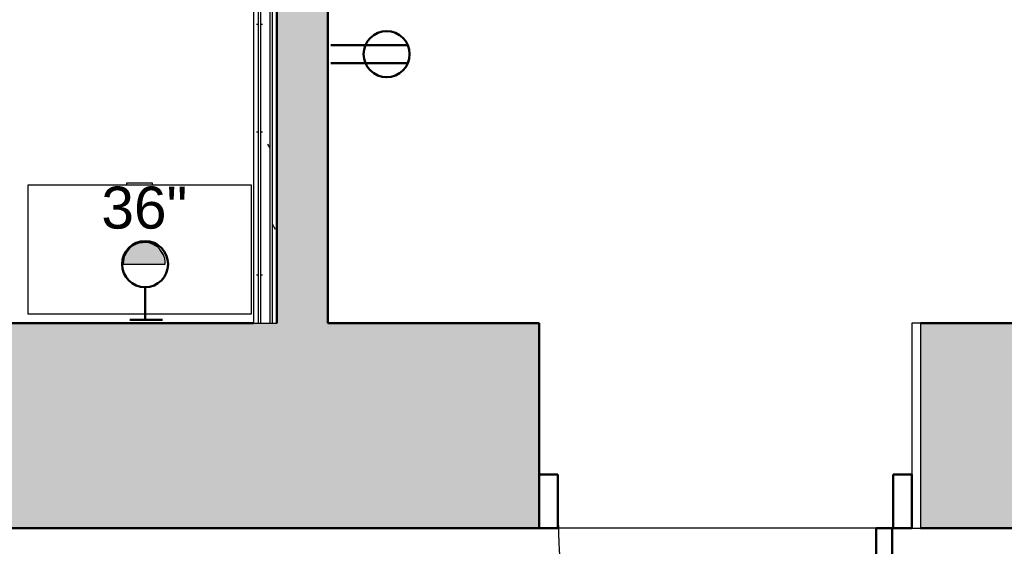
# Model space of a CAD drawing. Header units: inches. Extents: x -1176 to 1482, y -2527 to 978.
# Drawn here: x 1065.2 to 1170.8, y 90 to 146.4 of the extents above; entities that cross this region are included whole.
import ezdxf

# ---------------------------------------------------------------- set-up
doc = ezdxf.new("R2010")
doc.units = ezdxf.units.IN
doc.header["$MEASUREMENT"] = 0
for name, color, linetype, lineweight in [('A-ANNO-NOTE', 131, 'Continuous', 40), ('A-DOOR', 31, 'Continuous', 18), ('A-DOOR-FRAM', 31, 'Continuous', 30), ('A-FLOR', 192, 'Continuous', 18), ('A-WALL', 113, 'Continuous', 18), ('A-WALL-PATT', 111, 'Continuous', 18), ('I-FURN', 30, 'Continuous', 9), ('I-WALL', 2, 'Continuous', 18)]:
    doc.layers.add(name, color=color, linetype=linetype, lineweight=lineweight)
doc.styles.add('Swis721 Lt BT', font='swissl.ttf', dxfattribs={"height": 4.5})
pattern_1 = [(0, (0, 0), (15.36, 3.84), [0.634, -10.886, 0.634, -10.886, -61.44]), (0, (0, 0), (15.36, 3.84), [-23.04, 0.634, -22.406, 0.634, -10.886, -26.88]), (0, (0, 0), (15.36, 3.84), [-57.6, 0.634, -7.046, 0.634, -18.566]), (120, (5.76, 1.92), (-11.005538, 11.38215), [0.634, -10.886, 0.634, -10.886, -61.44]), (120, (5.76, 1.92), (-11.005538, 11.38215), [-23.04, 0.634, -22.406, 0.634, -10.886, -26.88]), (120, (5.76, 1.92), (-11.005538, 11.38215), [-57.6, 0.634, -7.046, 0.634, -18.566]), (240, (7.68, 9.6), (-4.354462, -15.22215), [0.634, -10.886, 0.634, -10.886, -61.44]), (240, (7.68, 9.6), (-4.354462, -15.22215), [-23.04, 0.634, -22.406, 0.634, -10.886, -26.88]), (240, (7.68, 9.6), (-4.354462, -15.22215), [-57.6, 0.634, -7.046, 0.634, -18.566])]

# ---------------------------------------------------------------- blocks, each defined once
blk = doc.blocks.new('Bed_Side_Table_5122 - T-4-6544423-3rd Floor Power _ Signal')
at = {"layer": 'I-FURN'}
for p, q in [((12, 3.99), (-12, 3.99)), ((-12, 3.99), (-12, -9.79)), ((12, -9.79), (12, 3.99)), ((-12, -9.79), (-1.38, -9.79)), ((-1.38, -9.79), (-1.38, -10)), ((-1.38, -9.79), (1.38, -9.79)), ((-1.38, -10), (1.38, -10)), ((1.38, -10), (1.38, -9.79)), ((1.38, -9.79), (12, -9.79))]:
    blk.add_line(p, q, dxfattribs=at)
blk = doc.blocks.new('Single Flush - D15 3_ X 8_-8095303-3rd Floor Power _ Signal')
at = {"layer": 'A-DOOR', "lineweight": 30}
for p, q in [((16.15625, -11), (17.90625, -11)), ((16.15625, -46.8125), (16.15625, -11)), ((17.90625, -11), (17.90625, -46.8125)), ((17.90625, -46.8125), (16.15625, -46.8125))]:
    blk.add_line(p, q, dxfattribs=at)
at = {"layer": 'A-DOOR', "lineweight": 9}
blk.add_arc((17.90625, -11), 35.8125, 179.5, 270, dxfattribs=at)
at = {"layer": 'A-DOOR-FRAM'}
for p, q in [((-20, -5.25), (-20, -11)), ((-20, -5.25), (-18, -5.25)), ((-18, -5.25), (-18, -11)), ((18.000004, -5.25), (18.000004, -11)), ((18.000004, -5.25), (20.000004, -5.25)), ((20.000004, -5.25), (20.000004, -11)), ((-20, -11), (-18, -11)), ((18.000004, -11), (20.000004, -11))]:
    blk.add_line(p, q, dxfattribs=at)

msp = doc.modelspace()

# ---------------------------------------------------------------- hatches: boundary and pattern name
at = {"layer": 'A-ANNO-NOTE', "lineweight": 9}
for points in [[(1076.33, 120.76), (1076.98, 121.92), (1076.67, 121.56)], [(1076.33, 120.76), (1080.71, 120.83), (1076.98, 121.92)], [(1076.33, 120.76), (1076.67, 121.56), (1076.47, 121.21)], [(1076.98, 121.92), (1079.9, 122.08), (1077.71, 122.39)], [(1076.98, 121.92), (1077.64, 122.36), (1077.49, 122.29)], [(1080.71, 120.83), (1079.9, 122.08), (1076.98, 121.92)], [(1077.71, 122.39), (1078.89, 122.51), (1078.01, 122.48)], [(1079.9, 122.08), (1078.89, 122.51), (1077.71, 122.39)], [(1078.01, 122.48), (1078.89, 122.51), (1078.49, 122.54)], [(1079.9, 122.08), (1079.27, 122.42), (1078.89, 122.51)], [(1079.9, 122.08), (1079.77, 122.17), (1079.27, 122.42)], [(1079.77, 122.17), (1079.49, 122.33), (1079.27, 122.42)], [(1080.71, 120.83), (1080.25, 121.75), (1079.9, 122.08)], [(1080.25, 121.75), (1080.19, 121.81), (1079.9, 122.08)], [(1080.64, 121.06), (1080.51, 121.35), (1080.25, 121.75)], [(1080.71, 120.83), (1080.64, 121.06), (1080.25, 121.75)], [(1076.28, 120.2), (1080.78, 120.28), (1076.33, 120.76)], [(1080.78, 120.28), (1080.71, 120.83), (1076.33, 120.76)], [(1080.78, 120.28), (1080.77, 120.44), (1080.71, 120.83)], [(1076.28, 120.2), (1080.78, 120.2), (1080.78, 120.28)]]:
    msp.add_hatch(color=256, dxfattribs=at).paths.add_polyline_path(points, flags=0)
at = {"layer": 'A-WALL-PATT', "lineweight": 9}
h = msp.add_hatch(color=7, dxfattribs=at)
h.paths.add_polyline_path([(1098.24, 113.89), (1098.24, 359.01), (1092.74, 359.01), (1092.74, 113.89)], flags=0)
h.paths.add_polyline_path([(1098.24, 400.01), (1098.24, 566.64), (1092.74, 566.64), (1092.74, 400.01)], flags=0)
h = msp.add_hatch(dxfattribs=at)
h.set_pattern_fill('FP_1', color=256, style=0, pattern_type=2)
h.set_pattern_definition(pattern_1)
h.paths.add_polyline_path([(1090.24, 113.89), (1090.74, 113.89), (1090.74, 359.01), (1090.24, 359.01), (1090.24, 126.58)], flags=0)
h = msp.add_hatch(dxfattribs=at)
h.set_pattern_fill('FP_1', color=256, style=0, pattern_type=2)
h.set_pattern_definition(pattern_1)
h.paths.add_polyline_path([(1090.99, 113.89), (1091.99, 113.89), (1091.99, 359.01), (1090.99, 359.01), (1090.99, 126.58)], flags=0)
h = msp.add_hatch(dxfattribs=at)
h.set_pattern_fill('FP_1', color=256, style=0, pattern_type=2)
h.set_pattern_definition(pattern_1)
h.paths.add_polyline_path([(1092.24, 113.89), (1092.74, 113.89), (1092.74, 359.01), (1092.24, 359.01), (1092.24, 126.58)], flags=0)
h = msp.add_hatch(color=7, dxfattribs=at)
h.paths.add_polyline_path([(1329.15, 91.89), (1329.15, 113.89), (1290.24, 113.89), (1290.24, 91.89)], flags=0)
h.paths.add_polyline_path([(1248.63, 91.89), (1263.74, 91.89), (1263.74, 113.89), (1161.83, 113.89), (1161.83, 91.89)], flags=0)
h.paths.add_polyline_path([(1120.9, 91.89), (1120.9, 113.89), (1049.4, 113.89), (1049.4, 91.89), (1065.35, 91.89)], flags=0)
h.paths.add_polyline_path([(966.34, 91.89), (1006.9, 91.89), (1006.9, 113.89), (966.34, 113.89)], flags=0)
h.paths.add_polyline_path([(923.84, 91.89), (923.84, 113.89), (890.51, 113.89), (890.51, 91.89)], flags=0)
h.paths.add_polyline_path([(848.01, 91.89), (848.01, 113.89), (799.34, 113.89), (799.34, 91.89), (836.25, 91.89)], flags=0)
h.paths.add_polyline_path([(756.84, 91.89), (756.84, 113.89), (677.93, 113.89), (677.93, 91.89), (744.61, 91.89)], flags=0)
h.paths.add_polyline_path([(635.43, 91.89), (635.43, 113.89), (562.75, 113.89), (562.75, 91.89), (607.14, 91.89)], flags=0)
h.paths.add_polyline_path([(520.25, 91.89), (520.25, 113.89), (480.78, 113.89), (480.78, 91.89), (515.5, 91.89)], flags=0)

# ---------------------------------------------------------------- linework, layer by layer
at = {"layer": 'A-ANNO-NOTE', "lineweight": 30}
for p, q in [((1098.56, 143.68), (1106.83, 143.68)), ((1098.56, 141.77), (1106.83, 141.77)), ((1078.61, 114.22), (1078.61, 117.73)), ((1076.98, 114.22), (1080.48, 114.22))]:
    msp.add_line(p, q, dxfattribs=at)
at = {"layer": 'A-ANNO-NOTE', "lineweight": 9}
msp.add_line((1076.28, 120.2), (1080.78, 120.2), dxfattribs=at)
at = {"layer": 'A-ANNO-NOTE', "lineweight": 30}
for centre in [(1104.54, 142.72), (1078.62, 120.2)]:
    msp.add_circle(centre, 2.47, dxfattribs=at)
at = {"layer": 'A-ANNO-NOTE', "lineweight": 9}
msp.add_arc((1078.53, 120.29), 2.25, 357.6427, 182.3573, dxfattribs=at)
at = {"layer": 'A-FLOR'}
msp.add_line((1160.9, 91.89), (1120.9, 91.89), dxfattribs=at)
at = {"layer": 'A-WALL'}
for p, q in [((1090.74, 359.01), (1090.74, 113.89)), ((1090.99, 359.01), (1090.99, 113.89)), ((1091.99, 359.01), (1091.99, 113.89)), ((1092.24, 359.01), (1092.24, 113.89)), ((1090.24, 113.89), (1092.74, 113.89)), ((1161.83, 113.89), (1160.9, 113.89)), ((1160.9, 113.89), (1160.9, 91.89)), ((1160.9, 91.89), (1161.83, 91.89))]:
    msp.add_line(p, q, dxfattribs=at)
at = {"layer": 'A-WALL', "color": 8, "lineweight": 30}
for p, q in [((1090.24, 113.89), (1049.4, 113.89)), ((1120.9, 113.89), (1098.24, 113.89)), ((1120.9, 91.89), (1120.9, 113.89)), ((1213.65, 113.89), (1161.83, 113.89)), ((1049.4, 91.89), (1120.9, 91.89)), ((1161.83, 91.89), (1263.74, 91.89))]:
    msp.add_line(p, q, dxfattribs=at)
at = {"layer": 'A-WALL', "lineweight": 9}
msp.add_line((1161.83, 113.89), (1161.83, 91.89), dxfattribs=at)
at = {"layer": 'I-WALL'}
msp.add_line((1090.24, 359.01), (1090.24, 113.89), dxfattribs=at)
at = {"layer": 'I-WALL', "color": 8, "lineweight": 30}
for p, q in [((1098.24, 113.89), (1098.24, 359.01)), ((1092.74, 269.1), (1092.74, 113.89))]:
    msp.add_line(p, q, dxfattribs=at)

# ---------------------------------------------------------------- block references
at = {"layer": 'A-DOOR'}
msp.add_blockref('Single Flush - D15 3_ X 8_-8095303-3rd Floor Power _ Signal', (1140.9, 102.89), dxfattribs=at)
at = {"layer": 'I-FURN', "rotation": 180}
msp.add_blockref('Bed_Side_Table_5122 - T-4-6544423-3rd Floor Power _ Signal', (1078.02, 118.88), dxfattribs=at)

# ---------------------------------------------------------------- texts
at = {"layer": 'A-ANNO-NOTE', "lineweight": 9, "insert": (1073.93, 128.52), "char_height": 4.5, "width": 10.302, "attachment_point": 1, "style": 'Swis721 Lt BT'}
msp.add_mtext('36"', dxfattribs=at)

doc.saveas('drawing.dxf')
